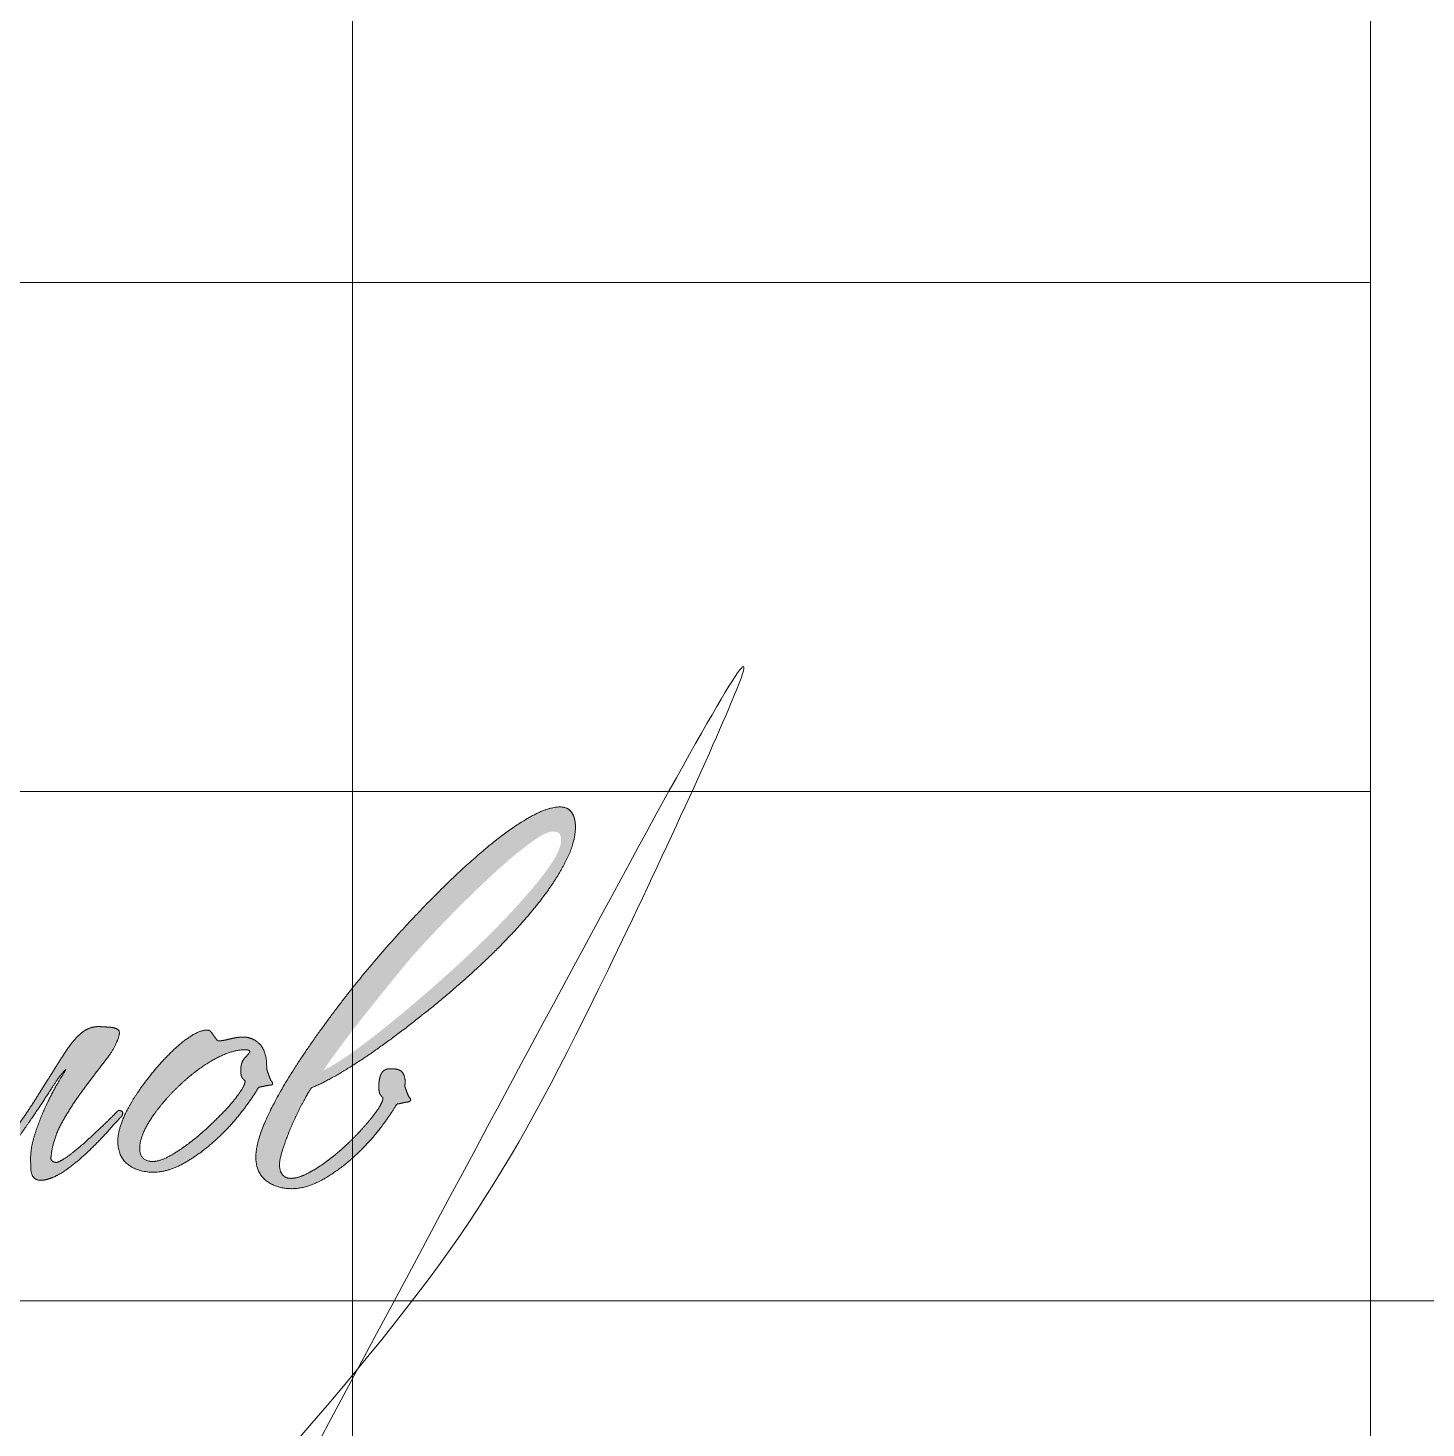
# Model space of a CAD drawing. Header units: metres. Extents: x 0.2 to 41.7, y 0.2 to 55.8.
# Drawn here: x 28.43 to 29.803, y 1.577 to 2.952 of the extents above; entities that cross this region are included whole.
import ezdxf

# ---------------------------------------------------------------- set-up
doc = ezdxf.new("R2010")
doc.units = ezdxf.units.M
doc.layers.add('Level 63', color=7, linetype='Continuous', lineweight=0)

# ---------------------------------------------------------------- blocks, each defined once
blk = doc.blocks.new('*U119')
at = {"linetype": 'Continuous', "lineweight": 0}
h = blk.add_hatch(color=5, dxfattribs=at)
edge = h.paths.add_edge_path()
edge.add_spline(control_points=[(557.8, -10.8), (560.6, -10.4), (562.9, -9.8), (565.3, -9.2), (566.5, -9.2)], knot_values=[0, 0, 0, 0.5, 0.5, 1, 1, 1], degree=2, periodic=0)
edge.add_spline(control_points=[(566.5, -9.2), (571.3, -8.4), (568.5, -5.2), (567.7, -4.4), (566.7, -1.7), (565.7, 1.1), (564.5, 4.3)], knot_values=[0, 0, 0, 0.333333, 0.333333, 0.666667, 0.666667, 1, 1, 1], degree=2, periodic=0)
edge.add_spline(control_points=[(564.5, 4.3), (564.5, 5.1), (564.7, 5.7), (564.9, 6.3), (564.9, 7.1), (564.9, 12.7), (562.5, 15.9), (560.2, 19), (552.6, 19), (547, 19), (544.8, 14.9), (542.7, 10.7), (542.7, 3.9), (542.7, -1.3), (544, -3), (545.4, -4.8), (546.2, -5.6)], knot_values=[0, 0, 0, 0.125, 0.125, 0.25, 0.25, 0.375, 0.375, 0.5, 0.5, 0.625, 0.625, 0.75, 0.75, 0.875, 0.875, 1, 1, 1], degree=2, periodic=0)
edge.add_spline(control_points=[(546.2, -5.6), (546.2, -8.8), (542.1, -15), (537.9, -21.1), (531.3, -28.7), (524.7, -36.3), (516.4, -44.2), (508, -52.2), (499.5, -58.5), (490.9, -64.9), (482.8, -69.1), (474.6, -73.3), (468.7, -73.3), (464.3, -73.3), (461.7, -70.3), (459.1, -67.3), (459.1, -61.7), (459.1, -57), (462.3, -47.4), (465.5, -37.9), (469.8, -27.9), (474.2, -18), (478.8, -9.4), (483.4, -0.9), (485.8, 2.7)], knot_values=[0, 0, 0, 0.083333, 0.083333, 0.166667, 0.166667, 0.25, 0.25, 0.333333, 0.333333, 0.416667, 0.416667, 0.5, 0.5, 0.583333, 0.583333, 0.666667, 0.666667, 0.75, 0.75, 0.833333, 0.833333, 0.916667, 0.916667, 1, 1, 1], degree=2, periodic=0)
edge.add_spline(control_points=[(485.8, 2.7), (497.3, 7.5), (513.4, 17.2), (529.5, 26.9), (547.6, 40.1), (565.7, 53.2), (585.2, 68.9), (604.7, 84.6), (623, 101.3), (640.5, 117.2), (656, 133.9), (671.5, 150.6), (683.1, 166.3), (694.6, 182), (701.4, 196.3), (708.2, 210.6), (708.2, 222.2)], knot_values=[0, 0, 0, 0.125, 0.125, 0.25, 0.25, 0.375, 0.375, 0.5, 0.5, 0.625, 0.625, 0.75, 0.75, 0.875, 0.875, 1, 1, 1], degree=2, periodic=0)
edge.add_spline(control_points=[(708.2, 222.2), (708.2, 230.1), (705, 234.7), (701.8, 239.3), (695, 239.3), (684.3, 239.3), (667.4, 229.3), (650.5, 219.4), (630.6, 202.5), (610.7, 185.6), (588.6, 163.3), (566.5, 141.1), (545.2, 116.6), (524, 92.2), (504.9, 66.7), (485.8, 41.3), (471, 18.2), (456.3, -4.9), (447.8, -23.9), (439.2, -43), (439.2, -55.4), (439.2, -68.5), (447.8, -75.2), (456.3, -82), (469.1, -82), (481.4, -82), (494.5, -74.8), (507.6, -67.7), (519.8, -56.9), (531.9, -46.2), (541.9, -33.7), (551.8, -21.1), (557.8, -10.8)], knot_values=[0, 0, 0, 0.0625, 0.0625, 0.125, 0.125, 0.1875, 0.1875, 0.25, 0.25, 0.3125, 0.3125, 0.375, 0.375, 0.4375, 0.4375, 0.5, 0.5, 0.5625, 0.5625, 0.625, 0.625, 0.6875, 0.6875, 0.75, 0.75, 0.8125, 0.8125, 0.875, 0.875, 0.9375, 0.9375, 1, 1, 1], degree=2, periodic=0)
edge = h.paths.add_edge_path(flags=16)
edge.add_spline(control_points=[(496, 17.6), (512.3, 41.1), (531, 64.5), (549.7, 88), (566.4, 108.3), (572.4, 115.4), (582.7, 126.6), (593.1, 137.7), (605, 149.9), (616.9, 162), (629.9, 174.3), (642.8, 186.7), (654.3, 196.4), (665.9, 206.2), (675, 212.3), (684.2, 218.5), (688.9, 218.5), (692.5, 218.5), (694.3, 217.1), (696.1, 215.7), (696.1, 211.3)], knot_values=[0, 0, 0, 0.1, 0.1, 0.2, 0.2, 0.3, 0.3, 0.4, 0.4, 0.5, 0.5, 0.6, 0.6, 0.7, 0.7, 0.8, 0.8, 0.9, 0.9, 1, 1, 1], degree=2, periodic=0)
edge.add_spline(control_points=[(696.1, 211.3), (696.1, 204.6), (689.3, 193.8), (682.6, 183.1), (671, 169.6), (659.5, 156), (644.6, 140.7), (629.7, 125.4), (613, 109.9), (595.4, 93.6), (577.7, 78.4), (560, 63.3), (544.3, 50.8), (528.6, 38.3), (515.9, 29.5), (503.1, 20.8), (496, 17.6)], knot_values=[0, 0, 0, 0.125, 0.125, 0.25, 0.25, 0.375, 0.375, 0.5, 0.5, 0.625, 0.625, 0.75, 0.75, 0.875, 0.875, 1, 1, 1], degree=2, periodic=0)
h = blk.add_hatch(color=5, dxfattribs=at)
edge = h.paths.add_edge_path()
edge.add_line((189.7, -44.9), (189.7, -43.4))
edge.add_spline(control_points=[(189.7, -43.4), (188.1, -39), (185.5, -38), (182.9, -37), (180.1, -37.4), (171.8, -37.8), (168, -43.8), (164.2, -49.8), (164.8, -56.5), (165.4, -63.3), (170.4, -68.9), (175.3, -74.5), (185.3, -74.5), (197.2, -73.7), (207.6, -67.4), (217.9, -61.2), (227.1, -52.3), (236.2, -43.3), (243.8, -32.6), (251.3, -21.8), (257.9, -11.9), (264.5, -1.9), (269.7, 6.2), (274.9, 14.4), (279.3, 18.3)], knot_values=[0, 0, 0, 0.083333, 0.083333, 0.166667, 0.166667, 0.25, 0.25, 0.333333, 0.333333, 0.416667, 0.416667, 0.5, 0.5, 0.583333, 0.583333, 0.666667, 0.666667, 0.75, 0.75, 0.833333, 0.833333, 0.916667, 0.916667, 1, 1, 1], degree=2, periodic=0)
edge.add_spline(control_points=[(279.3, 18.3), (278.1, 16.4), (272.9, 7.6), (267.7, -1.1), (262.3, -12.7), (256.9, -24.2), (252.9, -37.1), (248.9, -50.1), (249.7, -60.8)], knot_values=[0, 0, 0, 0.25, 0.25, 0.5, 0.5, 0.75, 0.75, 1, 1, 1], degree=2, periodic=0)
edge.add_spline(control_points=[(249.7, -60.8), (249.3, -70.8), (253.1, -73.5), (256.9, -76.1), (263.7, -74.1), (272.1, -71.7), (280.8, -65.2), (289.6, -58.8), (297.9, -50.9), (306.3, -42.9), (313.7, -34.8), (321, -26.6), (326.6, -20.6)], knot_values=[0, 0, 0, 0.166667, 0.166667, 0.333333, 0.333333, 0.5, 0.5, 0.666667, 0.666667, 0.833333, 0.833333, 1, 1, 1], degree=2, periodic=0)
edge.add_spline(control_points=[(326.6, -20.6), (327.8, -17.5), (326.2, -16.7), (324.6, -15.9), (323.4, -16.3)], knot_values=[0, 0, 0, 0.5, 0.5, 1, 1, 1], degree=2, periodic=0)
edge.add_spline(control_points=[(323.4, -16.3), (320.6, -19), (313.7, -25.8), (306.7, -32.6), (298.9, -39.7), (291.2, -46.9), (283.4, -52.9), (275.7, -58.8), (271.3, -60)], knot_values=[0, 0, 0, 0.25, 0.25, 0.5, 0.5, 0.75, 0.75, 1, 1, 1], degree=2, periodic=0)
edge.add_spline(control_points=[(271.3, -60), (265.7, -59.2), (266.9, -54.9)], knot_values=[0, 0, 0, 1, 1, 1], degree=2, periodic=0)
edge.add_spline(control_points=[(266.9, -54.9), (268.1, -40.5), (276.1, -26.2), (284, -11.9), (293.8, 1.2), (303.5, 14.4), (312.1, 25.3), (320.6, 36.3), (323, 43.8), (325.4, 49.8), (323.4, 51.6), (321.4, 53.4), (317.4, 53.8), (311.9, 54.2), (307.5, 54.4), (303.1, 54.6), (298.5, 52.8), (294, 51), (288.8, 45.8), (283.6, 40.6), (277.3, 30.7)], knot_values=[0, 0, 0, 0.1, 0.1, 0.2, 0.2, 0.3, 0.3, 0.4, 0.4, 0.5, 0.5, 0.6, 0.6, 0.7, 0.7, 0.8, 0.8, 0.9, 0.9, 1, 1, 1], degree=2, periodic=0)
edge.add_spline(control_points=[(277.3, 30.7), (267.7, 15.6), (257.5, -0.7), (247.4, -17.1), (237.4, -30.8), (227.5, -44.5), (217.5, -53.3), (207.6, -62), (197.6, -62.4), (193.2, -62.4), (190.5, -59.2), (187.7, -56.1), (189.7, -44.9)], knot_values=[0, 0, 0, 0.166667, 0.166667, 0.333333, 0.333333, 0.5, 0.5, 0.666667, 0.666667, 0.833333, 0.833333, 1, 1, 1], degree=2, periodic=0)
h = blk.add_hatch(color=5, dxfattribs=at)
edge = h.paths.add_edge_path()
edge.add_line((448.3, 18.5), (448.3, 20.9))
edge.add_spline(control_points=[(448.3, 20.9), (448.3, 34), (442.3, 39.8), (436.4, 45.6), (428.8, 45.6), (423.6, 45.6), (417.3, 44), (410.9, 42.4), (408.1, 42.4), (406.9, 42.4), (405.9, 43.8), (404.9, 45.2), (403.7, 46.9), (402.5, 48.7), (401.4, 50.1), (400.2, 51.5), (398.2, 51.5), (392.6, 51.5), (385, 46.7), (377.5, 42), (369.1, 34), (360.8, 26.1), (352.6, 16.1), (344.5, 6.2), (337.7, -4.1), (330.9, -14.5), (327, -24.4), (323, -34.3), (323, -41.9), (323, -55), (331.5, -61.6), (340.1, -68.1), (352.8, -68.1), (365.1, -68.1), (378.3, -60.8), (391.4, -53.4), (403.5, -42.7), (415.7, -32), (425.6, -19.4), (435.6, -6.9), (441.5, 3.4)], knot_values=[0, 0, 0, 0.05, 0.05, 0.1, 0.1, 0.15, 0.15, 0.2, 0.2, 0.25, 0.25, 0.3, 0.3, 0.35, 0.35, 0.4, 0.4, 0.45, 0.45, 0.5, 0.5, 0.55, 0.55, 0.6, 0.6, 0.65, 0.65, 0.7, 0.7, 0.75, 0.75, 0.8, 0.8, 0.85, 0.85, 0.9, 0.9, 0.95, 0.95, 1, 1, 1], degree=2, periodic=0)
edge.add_spline(control_points=[(441.5, 3.4), (444.3, 3.8), (446.7, 4.4), (449.1, 5), (450.3, 5), (455.1, 5), (452.3, 8.6)], knot_values=[0, 0, 0, 0.333333, 0.333333, 0.666667, 0.666667, 1, 1, 1], degree=2, periodic=0)
edge.add_spline(control_points=[(452.3, 8.6), (451.5, 9.4), (450.5, 12.4), (449.5, 15.3), (448.3, 18.5)], knot_values=[0, 0, 0, 0.5, 0.5, 1, 1, 1], degree=2, periodic=0)
edge = h.paths.add_edge_path(flags=16)
edge.add_spline(control_points=[(430.1, 8.6), (430.1, 5.5), (425.9, -0.7), (421.7, -6.9), (414.8, -14.5), (407.8, -22), (399.2, -30), (390.7, -38), (382.1, -44.4), (373.6, -50.7), (365.8, -54.9), (358.1, -59.1), (352.5, -59.1), (341.4, -59.1), (341.4, -47.9), (341.4, -41.6), (345.5, -32.8), (349.7, -24), (356.9, -14.9), (364, -5.7), (373.2, 3.3), (382.3, 12.2), (392.1, 19.2), (401.8, 26.2), (411.8, 30.6), (421.7, 34.9), (430.1, 34.9), (434.1, 34.9), (434.1, 33.3)], knot_values=[0, 0, 0, 0.071429, 0.071429, 0.142857, 0.142857, 0.214286, 0.214286, 0.285714, 0.285714, 0.357143, 0.357143, 0.428571, 0.428571, 0.5, 0.5, 0.571429, 0.571429, 0.642857, 0.642857, 0.714286, 0.714286, 0.785714, 0.785714, 0.857143, 0.857143, 0.928571, 0.928571, 1, 1, 1], degree=2, periodic=0)
edge.add_spline(control_points=[(434.1, 33.3), (434.1, 32.5), (430.3, 28.6), (426.5, 24.6), (426.5, 17.8), (426.5, 12.6), (427.9, 11), (429.3, 9.4), (430.1, 8.6)], knot_values=[0, 0, 0, 0.25, 0.25, 0.5, 0.5, 0.75, 0.75, 1, 1, 1], degree=2, periodic=0)
at = {"color": 5, "linetype": 'Continuous', "lineweight": 0, "flags": 128}
blk.add_lwpolyline([(448.3, 20.9), (448.3, 18.5)], dxfattribs=at)
at = {"color": 5, "linetype": 'Continuous', "lineweight": 0}
for points, knots in [([(708.2, 222.2), (708.2, 210.6), (701.4, 196.3), (694.6, 182), (683.1, 166.3), (671.5, 150.6), (656, 133.9), (640.5, 117.2), (623, 101.3), (604.7, 84.6), (585.2, 68.9), (565.7, 53.2), (547.6, 40.1), (529.5, 26.9), (513.4, 17.2), (497.3, 7.5), (485.8, 2.7), (483.4, -0.9), (478.8, -9.4), (474.2, -18), (469.8, -27.9), (465.5, -37.9), (462.3, -47.4), (459.1, -57), (459.1, -61.7), (459.1, -67.3), (461.7, -70.3), (464.3, -73.3), (468.7, -73.3), (474.6, -73.3), (482.8, -69.1), (490.9, -64.9), (499.5, -58.5), (508, -52.2), (516.4, -44.2), (524.7, -36.3), (531.3, -28.7), (537.9, -21.1), (542.1, -15), (546.2, -8.8), (546.2, -5.6), (545.4, -4.8), (544, -3), (542.7, -1.3), (542.7, 3.9), (542.7, 10.7), (544.8, 14.9), (547, 19), (552.6, 19), (560.2, 19), (562.5, 15.9), (564.9, 12.7), (564.9, 7.1), (564.9, 6.3), (564.7, 5.7), (564.5, 5.1), (564.5, 4.3), (565.7, 1.1), (566.7, -1.7), (567.7, -4.4), (568.5, -5.2), (571.3, -8.4), (566.5, -9.2), (565.3, -9.2), (562.9, -9.8), (560.6, -10.4), (557.8, -10.8), (551.8, -21.1), (541.9, -33.7), (531.9, -46.2), (519.8, -56.9), (507.6, -67.7), (494.5, -74.8), (481.4, -82), (469.1, -82), (456.3, -82), (447.8, -75.2), (439.2, -68.5), (439.2, -55.4), (439.2, -43), (447.8, -23.9), (456.3, -4.9), (471, 18.2), (485.8, 41.3), (504.9, 66.7), (524, 92.2), (545.2, 116.6), (566.5, 141.1), (588.6, 163.3), (610.7, 185.6), (630.6, 202.5), (650.5, 219.4), (667.4, 229.3), (684.3, 239.3), (695, 239.3), (701.8, 239.3), (705, 234.7), (708.2, 230.1), (708.2, 222.2)], [0, 0, 0, 0.020408, 0.020408, 0.040816, 0.040816, 0.061224, 0.061224, 0.081633, 0.081633, 0.102041, 0.102041, 0.122449, 0.122449, 0.142857, 0.142857, 0.163265, 0.163265, 0.183673, 0.183673, 0.204082, 0.204082, 0.22449, 0.22449, 0.244898, 0.244898, 0.265306, 0.265306, 0.285714, 0.285714, 0.306122, 0.306122, 0.326531, 0.326531, 0.346939, 0.346939, 0.367347, 0.367347, 0.387755, 0.387755, 0.408163, 0.408163, 0.428571, 0.428571, 0.44898, 0.44898, 0.469388, 0.469388, 0.489796, 0.489796, 0.510204, 0.510204, 0.530612, 0.530612, 0.55102, 0.55102, 0.571429, 0.571429, 0.591837, 0.591837, 0.612245, 0.612245, 0.632653, 0.632653, 0.653061, 0.653061, 0.673469, 0.673469, 0.693878, 0.693878, 0.714286, 0.714286, 0.734694, 0.734694, 0.755102, 0.755102, 0.77551, 0.77551, 0.795918, 0.795918, 0.816327, 0.816327, 0.836735, 0.836735, 0.857143, 0.857143, 0.877551, 0.877551, 0.897959, 0.897959, 0.918367, 0.918367, 0.938776, 0.938776, 0.959184, 0.959184, 0.979592, 0.979592, 1, 1, 1]), ([(277.3, 30.7), (283.6, 40.6), (288.8, 45.8), (294, 51), (298.5, 52.8), (303.1, 54.6), (307.5, 54.4), (311.9, 54.2), (317.4, 53.8), (321.4, 53.4), (323.4, 51.6), (325.4, 49.8), (323, 43.8), (320.6, 36.3), (312.1, 25.3), (303.5, 14.4), (293.8, 1.2), (284, -11.9), (276.1, -26.2), (268.1, -40.5), (266.9, -54.9), (265.7, -59.2), (271.3, -60), (275.7, -58.8), (283.4, -52.9), (291.2, -46.9), (298.9, -39.7), (306.7, -32.6), (313.7, -25.8), (320.6, -19), (323.4, -16.3), (324.6, -15.9), (326.2, -16.7), (327.8, -17.5), (326.6, -20.6), (321, -26.6), (313.7, -34.8), (306.3, -42.9), (297.9, -50.9), (289.6, -58.8), (280.8, -65.2), (272.1, -71.7), (263.7, -74.1), (256.9, -76.1), (253.1, -73.5), (249.3, -70.8), (249.7, -60.8), (248.9, -50.1), (252.9, -37.1), (256.9, -24.2), (262.3, -12.7), (267.7, -1.1), (272.9, 7.6), (278.1, 16.4), (279.3, 18.3), (274.9, 14.4), (269.7, 6.2), (264.5, -1.9), (257.9, -11.9), (251.3, -21.8), (243.8, -32.6), (236.2, -43.3), (227.1, -52.3), (217.9, -61.2), (207.6, -67.4), (197.2, -73.7), (185.3, -74.5), (175.3, -74.5), (170.4, -68.9), (165.4, -63.3), (164.8, -56.5), (164.2, -49.8), (168, -43.8), (171.8, -37.8), (180.1, -37.4), (182.9, -37), (185.5, -38), (188.1, -39), (189.7, -43.4)], [0, 0, 0, 0.025641, 0.025641, 0.051282, 0.051282, 0.076923, 0.076923, 0.102564, 0.102564, 0.128205, 0.128205, 0.153846, 0.153846, 0.179487, 0.179487, 0.205128, 0.205128, 0.230769, 0.230769, 0.25641, 0.25641, 0.282051, 0.282051, 0.307692, 0.307692, 0.333333, 0.333333, 0.358974, 0.358974, 0.384615, 0.384615, 0.410256, 0.410256, 0.435897, 0.435897, 0.461538, 0.461538, 0.487179, 0.487179, 0.512821, 0.512821, 0.538462, 0.538462, 0.564103, 0.564103, 0.589744, 0.589744, 0.615385, 0.615385, 0.641026, 0.641026, 0.666667, 0.666667, 0.692308, 0.692308, 0.717949, 0.717949, 0.74359, 0.74359, 0.769231, 0.769231, 0.794872, 0.794872, 0.820513, 0.820513, 0.846154, 0.846154, 0.871795, 0.871795, 0.897436, 0.897436, 0.923077, 0.923077, 0.948718, 0.948718, 0.974359, 0.974359, 1, 1, 1]), ([(452.3, 8.6), (455.1, 5), (450.3, 5), (449.1, 5), (446.7, 4.4), (444.3, 3.8), (441.5, 3.4), (435.6, -6.9), (425.6, -19.4), (415.7, -32), (403.5, -42.7), (391.4, -53.4), (378.3, -60.8), (365.1, -68.1), (352.8, -68.1), (340.1, -68.1), (331.5, -61.6), (323, -55), (323, -41.9), (323, -34.3), (327, -24.4), (330.9, -14.5), (337.7, -4.1), (344.5, 6.2), (352.6, 16.1), (360.8, 26.1), (369.1, 34), (377.5, 42), (385, 46.7), (392.6, 51.5), (398.2, 51.5), (400.2, 51.5), (401.4, 50.1), (402.5, 48.7), (403.7, 46.9), (404.9, 45.2), (405.9, 43.8), (406.9, 42.4), (408.1, 42.4), (410.9, 42.4), (417.3, 44), (423.6, 45.6), (428.8, 45.6), (436.4, 45.6), (442.3, 39.8), (448.3, 34), (448.3, 20.9)], [0, 0, 0, 0.043478, 0.043478, 0.086957, 0.086957, 0.130435, 0.130435, 0.173913, 0.173913, 0.217391, 0.217391, 0.26087, 0.26087, 0.304348, 0.304348, 0.347826, 0.347826, 0.391304, 0.391304, 0.434783, 0.434783, 0.478261, 0.478261, 0.521739, 0.521739, 0.565217, 0.565217, 0.608696, 0.608696, 0.652174, 0.652174, 0.695652, 0.695652, 0.73913, 0.73913, 0.782609, 0.782609, 0.826087, 0.826087, 0.869565, 0.869565, 0.913043, 0.913043, 0.956522, 0.956522, 1, 1, 1]), ([(189.7, -44.9), (187.7, -56.1), (190.5, -59.2), (193.2, -62.4), (197.6, -62.4), (207.6, -62), (217.5, -53.3), (227.5, -44.5), (237.4, -30.8), (247.4, -17.1), (257.5, -0.7), (267.7, 15.6), (277.3, 30.7)], [0, 0, 0, 0.166667, 0.166667, 0.333333, 0.333333, 0.5, 0.5, 0.666667, 0.666667, 0.833333, 0.833333, 1, 1, 1]), ([(434.1, 33.3), (434.1, 34.9), (430.1, 34.9), (421.7, 34.9), (411.8, 30.6), (401.8, 26.2), (392.1, 19.2), (382.3, 12.2), (373.2, 3.3), (364, -5.7), (356.9, -14.9), (349.7, -24), (345.5, -32.8), (341.4, -41.6), (341.4, -47.9), (341.4, -59.1), (352.5, -59.1), (358.1, -59.1), (365.8, -54.9), (373.6, -50.7), (382.1, -44.4), (390.7, -38), (399.2, -30), (407.8, -22), (414.8, -14.5), (421.7, -6.9), (425.9, -0.7), (430.1, 5.5), (430.1, 8.6), (429.3, 9.4), (427.9, 11), (426.5, 12.6), (426.5, 17.8), (426.5, 24.6), (430.3, 28.6), (434.1, 32.5), (434.1, 33.3)], [0, 0, 0, 0.055556, 0.055556, 0.111111, 0.111111, 0.166667, 0.166667, 0.222222, 0.222222, 0.277778, 0.277778, 0.333333, 0.333333, 0.388889, 0.388889, 0.444444, 0.444444, 0.5, 0.5, 0.555556, 0.555556, 0.611111, 0.611111, 0.666667, 0.666667, 0.722222, 0.722222, 0.777778, 0.777778, 0.833333, 0.833333, 0.888889, 0.888889, 0.944444, 0.944444, 1, 1, 1]), ([(448.3, 18.5), (449.5, 15.3), (450.5, 12.4), (451.5, 9.4), (452.3, 8.6)], [0, 0, 0, 0.5, 0.5, 1, 1, 1])]:
    blk.add_open_spline(points, degree=2, knots=knots, dxfattribs=at)

msp = doc.modelspace()

# ---------------------------------------------------------------- linework, layer by layer
at = {"color": 5, "linetype": 'Continuous', "lineweight": 0}
msp.add_open_spline([(27.253, 1.1924), (27.291, 1.2699), (27.3434, 1.3768), (27.379, 1.505), (27.3899, 1.5735), (27.35, 1.6135), (27.2848, 1.6068), (27.2201, 1.5645), (27.1724, 1.5064), (27.1485, 1.4431), (27.1517, 1.3825), (27.168, 1.3148), (27.2059, 1.2575), (27.2651, 1.2252), (27.3313, 1.212), (27.3963, 1.2355), (27.4534, 1.2585), (27.5232, 1.3115), (27.5668, 1.4226), (27.6315, 1.5441), (27.6822, 1.6632), (27.7405, 1.7452), (27.7619, 1.8069), (27.8042, 1.8243), (27.8069, 1.7838), (27.7954, 1.7481), (27.6807, 1.6136), (27.6005, 1.4159), (27.5385, 1.258), (27.4672, 1.1915), (27.4513, 1.2285), (27.4422, 1.2663), (27.4313, 1.343), (27.487, 1.4879), (27.5321, 1.6051), (27.7546, 1.9733), (27.4879, 1.5352), (27.7269, 1.7923), (27.4057, 1.3166), (27.5865, 1.588), (27.6635, 1.6423), (27.7445, 1.6264), (27.7652, 1.5466), (27.7742, 1.4202), (27.7407, 1.2562), (27.6221, 1.1793), (27.537, 1.14), (27.4556, 1.1392), (27.3841, 1.157), (27.3593, 1.203), (27.3546, 1.2448), (27.366, 1.3166), (27.4925, 1.3077), (27.7093, 1.6219), (27.402, 1.1708), (27.6003, 1.3092), (27.6792, 1.3508), (27.7379, 1.5611), (27.4815, 1.1375), (27.7275, 1.3346), (27.8433, 1.5895), (27.5617, 1.1199), (27.8227, 1.3302), (27.9447, 1.5773), (27.654, 1.1493), (27.9314, 1.3271), (28.0531, 1.581), (27.7808, 1.1274), (28.0418, 1.3418), (28.1526, 1.5666), (27.8759, 1.0825), (28.1683, 1.3645), (28.2334, 1.5308), (27.9491, 1.0424), (28.3242, 1.3896), (28.3782, 1.5952), (28.0609, 1.034), (28.4536, 1.3921), (28.4495, 1.619), (28.2089, 1.0299), (28.8054, 1.6761), (28.9207, 1.8511), (29.4665, 3.0298), (27.7863, -0.2679), (28.3188, 1.0654), (28.4697, 1.217), (28.7473, 1.5521), (28.6274, 1.2841), (28.166, 1.3677), (28.57, 1.3776), (28.8207, 1.3838)], degree=3, knots=[0, 0, 0, 0, 256.2803, 353.581312, 406.785227, 450.947349, 500.227618, 589.539399, 678.242547, 721.138568, 789.755171, 855.621615, 929.912952, 986.795762, 1054.481923, 1124.9347, 1189.17495, 1239.865785, 1382.593337, 1533.903981, 1656.707561, 1769.166429, 1833.241408, 1851.218006, 1877.079662, 1919.626925, 1974.990535, 2390.091579, 2511.62758, 2564.18298, 2588.529776, 2610.372541, 2686.214192, 2814.194141, 3041.607976, 3238.132302, 3458.022668, 3542.150896, 3799.695335, 3964.580733, 4050.226032, 4108.456022, 4174.286172, 4271.528949, 4505.320374, 4614.114373, 4684.066255, 4783.34217, 4858.047253, 4883.076989, 4934.25253, 4987.447597, 5068.031278, 5273.31362, 5528.208902, 5596.86537, 5814.989896, 5861.814338, 6112.148994, 6279.115646, 6419.755274, 6680.665425, 6886.777065, 7007.329578, 7257.369268, 7454.423307, 7584.298009, 7830.03992, 8047.956293, 8143.901779, 8383.19961, 8658.739686, 8671.890457, 8887.942591, 9221.296178, 9231.59379, 9502.182967, 9820.25737, 9849.202435, 10120.033961, 10495.151852, 11096.401875, 11416.737531, 13371.737479, 13840.925578, 14208.280293, 14424.855854, 14536.090792, 14808.08907, 15252.829698, 15252.829698, 15252.829698, 15252.829698], dxfattribs=at)
at = {"layer": 'Level 63', "color": 7, "linetype": 'Continuous', "lineweight": 13}
for p, q in [((28.7488, 5.7016), (28.7488, 0.2016)), ((29.7488, 5.7016), (29.7488, 0.2016)), ((29.7488, 1.7016), (41.7488, 1.7016))]:
    msp.add_line(p, q, dxfattribs=at)
at = {"layer": 'Level 63', "color": 7, "linetype": 'Continuous', "lineweight": 0}
for p, q in [((23.2488, 2.7016), (29.7488, 2.7016)), ((23.2488, 2.2016), (29.7488, 2.2016)), ((23.2488, 1.7016), (29.7488, 1.7016))]:
    msp.add_line(p, q, dxfattribs=at)

# ---------------------------------------------------------------- block references
at = {"color": 5, "linetype": 'Continuous', "lineweight": 0, "xscale": 0.001166982693818, "yscale": 0.001166982693818, "zscale": 0.001}
msp.add_blockref('*U119', (28.1413, 1.9073), dxfattribs=at)

doc.saveas('drawing.dxf')
